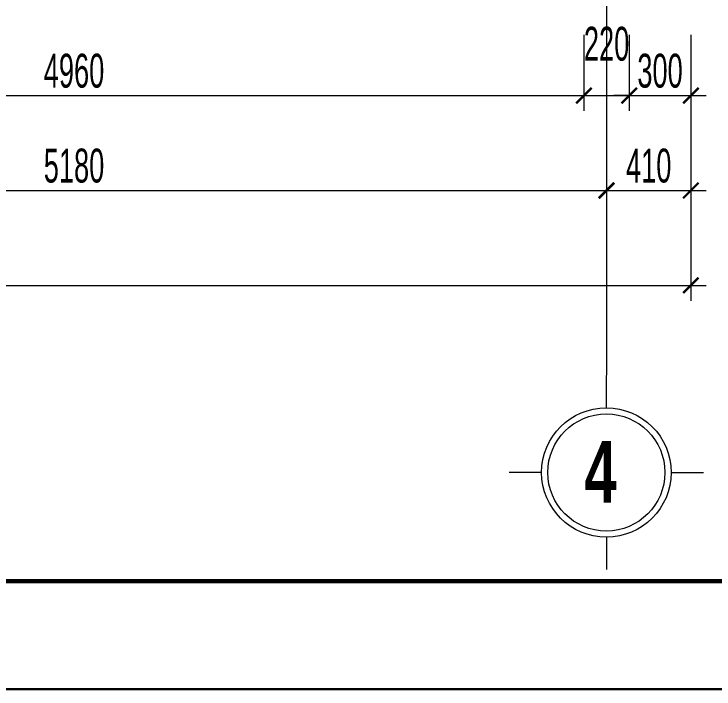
# Model space of a CAD drawing. Header units: millimetres. Extents: x 1336014 to 2939047, y -333549 to -60566.
# Drawn here: x 1481904 to 1485310, y -161916 to -158630 of the extents above; entities that cross this region are included whole.
import ezdxf

# ---------------------------------------------------------------- set-up
doc = ezdxf.new("R2010")
doc.units = ezdxf.units.MM
doc.header["$MEASUREMENT"] = 0
doc.linetypes.add('CENTER2', pattern=[1.125, 0.75, -0.125, 0.125, -0.125])
for name, color, linetype, lineweight in [('05.Text', 253, 'Continuous', 18), ('08.Dim', 156, 'Continuous', 15), ('10.truc', 250, 'CENTER2', 20), ('11.Khung bo', 32, 'Continuous', 50), ('12.Khung', 36, 'Continuous', 25)]:
    doc.layers.add(name, color=color, linetype=linetype, lineweight=lineweight)
doc.layers.add('Tpl_Bound', color=1, linetype='Continuous', plot=False)
doc.styles.add('AVANTHB', font='')
doc.styles.add('TT5_Text Dim', font='hoatbif.shx', dxfattribs={"width": 0.6})
doc.styles.get('AVANTHB').set_extended_font_data('.VnAvantH', bold=True)
doc.dimstyles.new('TT5_Dim 1-75', dxfattribs={"dimscale": 75, "dimtxt": 2.2, "dimasz": 1, "dimexe": 1, "dimexo": 0.5, "dimgap": 0.5, "dimtad": 1, "dimdec": 0, "dimzin": 0, "dimdsep": 46, "dimtxsty": 'TT5_Text Dim', "dimblk": 'ARCHTICK', "dimcen": 0, "dimdle": 1, "dimclrd": 256, "dimclre": 256, "dimclrt": 1, "dimadec": 0, "dimazin": 0, "dimtfac": 0.015, "dimtdec": 0, "dimtix": 1, "dimtmove": 2, "dimatfit": 3, "dimldrblk": 'DOT', "dimfxl": 1, "dimtolj": 1, "dimtzin": 0, "dimlwd": -1, "dimlwe": -1, "dimarcsym": 1})

# ---------------------------------------------------------------- blocks, each defined once
blk = doc.blocks.new('_ARCHTICK')
at = {"const_width": 0.15}
blk.add_lwpolyline([(-0.5, -0.5), (0.5, 0.5)], dxfattribs=at)
blk = doc.blocks.new('*D923')
at = {"layer": '08.Dim', "transparency": 16777216}
for p, q in [((1479716.5, -158730.8), (1479716.5, -159102.1)), ((1484676.5, -158730.8), (1484676.5, -159102.1)), ((1479641.5, -159027.1), (1484751.5, -159027.1))]:
    blk.add_line(p, q, dxfattribs=at)
at = {"layer": 'Defpoints', "color": 0, "transparency": 16777216}
for p in [(1479716.5, -158693.3), (1484676.5, -158693.3), (1484676.5, -159027.1)]:
    blk.add_point(p, dxfattribs=at)
at = {"layer": '08.Dim', "transparency": 16777216, "xscale": 75, "yscale": 75, "zscale": 75, "rotation": 180}
blk.add_blockref('_ARCHTICK', (1479716.5, -159027.1), dxfattribs=at)
at = {"layer": '08.Dim', "transparency": 16777216, "xscale": 75, "yscale": 75, "zscale": 75}
blk.add_blockref('_ARCHTICK', (1484676.5, -159027.1), dxfattribs=at)
at = {"layer": '08.Dim', "color": 1, "transparency": 16777216, "insert": (1482196.5, -158907.1), "char_height": 165, "attachment_point": 5, "style": 'TT5_Text Dim'}
blk.add_mtext('\\A1;4960', dxfattribs=at)
blk = doc.blocks.new('_DOT')
blk.add_line((-0.5, 0), (-1, 0))
at = {"const_width": 0.5}
blk.add_lwpolyline([(-0.25, 0, 1), (0.25, 0, 1)], format="xyb", close=True, dxfattribs=at)
blk = doc.blocks.new('*D924')
at = {"layer": '08.Dim', "transparency": 16777216}
for p, q in [((1484677.5, -158730.8), (1484677.5, -159102.1)), ((1484897.5, -158730.8), (1484897.5, -159102.1)), ((1484602.5, -159027.1), (1484972.5, -159027.1))]:
    blk.add_line(p, q, dxfattribs=at)
at = {"layer": 'Defpoints', "color": 0, "transparency": 16777216}
for p in [(1484677.5, -158693.3), (1484897.5, -158693.3), (1484897.5, -159027.1)]:
    blk.add_point(p, dxfattribs=at)
at = {"layer": '08.Dim', "transparency": 16777216, "xscale": 75, "yscale": 75, "zscale": 75, "rotation": 180}
blk.add_blockref('_ARCHTICK', (1484677.5, -159027.1), dxfattribs=at)
at = {"layer": '08.Dim', "transparency": 16777216, "xscale": 75, "yscale": 75, "zscale": 75}
blk.add_blockref('_ARCHTICK', (1484897.5, -159027.1), dxfattribs=at)
at = {"layer": '08.Dim', "color": 1, "transparency": 16777216, "insert": (1484787.5, -158775.8), "char_height": 165, "attachment_point": 5, "style": 'TT5_Text Dim'}
blk.add_mtext('\\A1;220', dxfattribs=at)
blk = doc.blocks.new('*D925')
at = {"layer": '08.Dim', "transparency": 16777216}
for p, q in [((1484897.5, -158730.8), (1484897.5, -159102.1)), ((1485197.5, -158730.8), (1485197.5, -159102.1)), ((1484897.5, -159027.1), (1484822.5, -159027.1)), ((1484897.5, -159027.1), (1485197.5, -159027.1)), ((1485197.5, -159027.1), (1485272.5, -159027.1))]:
    blk.add_line(p, q, dxfattribs=at)
at = {"layer": 'Defpoints', "color": 0, "transparency": 16777216}
for p in [(1484897.5, -158693.3), (1485197.5, -158693.3), (1485197.5, -159027.1)]:
    blk.add_point(p, dxfattribs=at)
at = {"layer": '08.Dim', "transparency": 16777216, "xscale": 75, "yscale": 75, "zscale": 75}
blk.add_blockref('_ARCHTICK', (1484897.5, -159027.1), dxfattribs=at)
at = {"layer": '08.Dim', "transparency": 16777216, "xscale": 75, "yscale": 75, "zscale": 75, "rotation": 180}
blk.add_blockref('_ARCHTICK', (1485197.5, -159027.1), dxfattribs=at)
at = {"layer": '08.Dim', "color": 1, "transparency": 16777216, "insert": (1485047.5, -158907.1), "char_height": 165, "attachment_point": 5, "style": 'TT5_Text Dim'}
blk.add_mtext('\\A1;300', dxfattribs=at)
blk = doc.blocks.new('*D928')
at = {"layer": '08.Dim', "transparency": 16777216}
for p, q in [((1479606.5, -158730.8), (1479606.5, -159564.1)), ((1484786.5, -158730.8), (1484786.5, -159564.1)), ((1479531.5, -159489.1), (1484861.5, -159489.1))]:
    blk.add_line(p, q, dxfattribs=at)
at = {"layer": 'Defpoints', "color": 0, "transparency": 16777216}
for p in [(1479606.5, -158693.3), (1484786.5, -158693.3), (1484786.5, -159489.1)]:
    blk.add_point(p, dxfattribs=at)
at = {"layer": '08.Dim', "transparency": 16777216, "xscale": 75, "yscale": 75, "zscale": 75, "rotation": 180}
blk.add_blockref('_ARCHTICK', (1479606.5, -159489.1), dxfattribs=at)
at = {"layer": '08.Dim', "transparency": 16777216, "xscale": 75, "yscale": 75, "zscale": 75}
blk.add_blockref('_ARCHTICK', (1484786.5, -159489.1), dxfattribs=at)
at = {"layer": '08.Dim', "color": 1, "transparency": 16777216, "insert": (1482196.5, -159369.1), "char_height": 165, "attachment_point": 5, "style": 'TT5_Text Dim'}
blk.add_mtext('\\A1;5180', dxfattribs=at)
blk = doc.blocks.new('*D929')
at = {"layer": '08.Dim', "transparency": 16777216}
for p, q in [((1484787.5, -158730.8), (1484787.5, -159564.1)), ((1485197.5, -158730.8), (1485197.5, -159564.1)), ((1484712.5, -159489.1), (1485272.5, -159489.1))]:
    blk.add_line(p, q, dxfattribs=at)
at = {"layer": 'Defpoints', "color": 0, "transparency": 16777216}
for p in [(1484787.5, -158693.3), (1485197.5, -158693.3), (1485197.5, -159489.1)]:
    blk.add_point(p, dxfattribs=at)
at = {"layer": '08.Dim', "transparency": 16777216, "xscale": 75, "yscale": 75, "zscale": 75, "rotation": 180}
blk.add_blockref('_ARCHTICK', (1484787.5, -159489.1), dxfattribs=at)
at = {"layer": '08.Dim', "transparency": 16777216, "xscale": 75, "yscale": 75, "zscale": 75}
blk.add_blockref('_ARCHTICK', (1485197.5, -159489.1), dxfattribs=at)
at = {"layer": '08.Dim', "color": 1, "transparency": 16777216, "insert": (1484992.5, -159369.1), "char_height": 165, "attachment_point": 5, "style": 'TT5_Text Dim'}
blk.add_mtext('\\A1;410', dxfattribs=at)
blk = doc.blocks.new('*D931')
at = {"layer": '08.Dim', "transparency": 16777216}
for p, q in [((1469897.5, -158730.8), (1469897.5, -160026.1)), ((1485197.5, -158730.8), (1485197.5, -160026.1)), ((1469822.5, -159951.1), (1485272.5, -159951.1))]:
    blk.add_line(p, q, dxfattribs=at)
at = {"layer": 'Defpoints', "color": 0, "transparency": 16777216}
for p in [(1469897.5, -158693.3), (1485197.5, -158693.3), (1485197.5, -159951.1)]:
    blk.add_point(p, dxfattribs=at)
at = {"layer": '08.Dim', "transparency": 16777216, "xscale": 75, "yscale": 75, "zscale": 75, "rotation": 180}
blk.add_blockref('_ARCHTICK', (1469897.5, -159951.1), dxfattribs=at)
at = {"layer": '08.Dim', "transparency": 16777216, "xscale": 75, "yscale": 75, "zscale": 75}
blk.add_blockref('_ARCHTICK', (1485197.5, -159951.1), dxfattribs=at)
at = {"layer": '08.Dim', "color": 1, "transparency": 16777216, "insert": (1477547.5, -159831.1), "char_height": 165, "attachment_point": 5, "style": 'TT5_Text Dim'}
blk.add_mtext('\\A1;15300', dxfattribs=at)
blk = doc.blocks.new('100')
at = {"layer": '11.Khung bo', "const_width": 26.7}
blk.add_lwpolyline([(1860913, -945239.8), (1860913, -916940.1), (1896062.6, -916940.1), (1896062.6, -945239.8)], close=True, dxfattribs=at)
blk.add_lwpolyline([(1860913, -945239.8), (1860913, -916940.1), (1896062.6, -916940.1), (1896062.6, -945239.8)], close=True, dxfattribs=at)
blk.add_lwpolyline([(1860913, -945239.8), (1860913, -916940.1), (1896062.6, -916940.1), (1896062.6, -945239.8)], close=True, dxfattribs=at)
at = {"layer": '12.Khung'}
blk.add_lwpolyline([(1901579.2, -945939.8), (1901579.2, -916240.1), (1859579.6, -916240.1), (1859579.6, -945939.8)], close=True, dxfattribs=at)
blk.add_lwpolyline([(1901579.2, -945939.8), (1901579.2, -916240.1), (1859579.6, -916240.1), (1859579.6, -945939.8)], close=True, dxfattribs=at)
blk.add_lwpolyline([(1901579.2, -945939.8), (1901579.2, -916240.1), (1859579.6, -916240.1), (1859579.6, -945939.8)], close=True, dxfattribs=at)
blk = doc.blocks.new('DANHTRUC')
for p, q in [((980383.4, -947346.6), (980383.4, -947136.6)), ((979963.4, -947766.6), (979753.4, -947766.6)), ((980803.4, -947766.6), (981013.4, -947766.6)), ((980383.4, -948186.6), (980383.4, -948396.6))]:
    blk.add_line(p, q)
for radius in [420, 380]:
    blk.add_circle((980383.4, -947766.6), radius)

msp = doc.modelspace()

# ---------------------------------------------------------------- linework, layer by layer
at = {"layer": '10.truc'}
msp.add_line((1484787.5, -143408.8), (1484787.5, -160388.6), dxfattribs=at)
at = {"layer": 'Tpl_Bound', "color": 1}
msp.add_lwpolyline([(1463238.3, -161916.3), (1463238.3, -139641.5), (1494738, -139641.5), (1494738, -161916.3)], close=True, dxfattribs=at)

# ---------------------------------------------------------------- block references
at = {"layer": '05.Text', "xscale": 0.75, "yscale": 0.75, "zscale": 0.75}
for name, p in [('100', (68553.5, 547538.6)), ('DANHTRUC', (749498.9, 549962.8))]:
    msp.add_blockref(name, p, dxfattribs=at)

# ---------------------------------------------------------------- texts
at = {"layer": '05.Text', "style": 'AVANTHB', "width": 0.7}
msp.add_text('4', height=300, dxfattribs=at).set_placement((1484680.3, -161008.6))

# ---------------------------------------------------------------- dimensions: what is measured, and where the dimension line sits
at = {"layer": '08.Dim'}
for base, p1, p2, picture, middle in [((1485197.5, -159951.1), (1469897.5, -158693.3), (1485197.5, -158693.3), '*D931', (1477547.5, -159831.1)), ((1484786.5, -159489.1), (1479606.5, -158693.3), (1484786.5, -158693.3), '*D928', (1482196.5, -159369.1)), ((1484676.5, -159027.1), (1479716.5, -158693.3), (1484676.5, -158693.3), '*D923', (1482196.5, -158907.1)), ((1485197.5, -159489.1), (1484787.5, -158693.3), (1485197.5, -158693.3), '*D929', (1484992.5, -159369.1)), ((1485197.5, -159027.1), (1484897.5, -158693.3), (1485197.5, -158693.3), '*D925', (1485047.5, -158907.1))]:
    dim = msp.add_linear_dim(base=base, p1=p1, p2=p2, dimstyle='TT5_Dim 1-75', dxfattribs=at)
    dim.commit()
    dim.dimension.update_dxf_attribs({"geometry": picture, "text_midpoint": middle})
dim = msp.add_linear_dim(base=(1484897.5, -159027.1), p1=(1484677.5, -158693.3), p2=(1484897.5, -158693.3), dimstyle='TT5_Dim 1-75', dxfattribs=at)
dim.commit()
dim.dimension.update_dxf_attribs({"geometry": '*D924', "text_midpoint": (1484787.5, -158775.8), "dimtype": 160})

doc.saveas('drawing.dxf')
